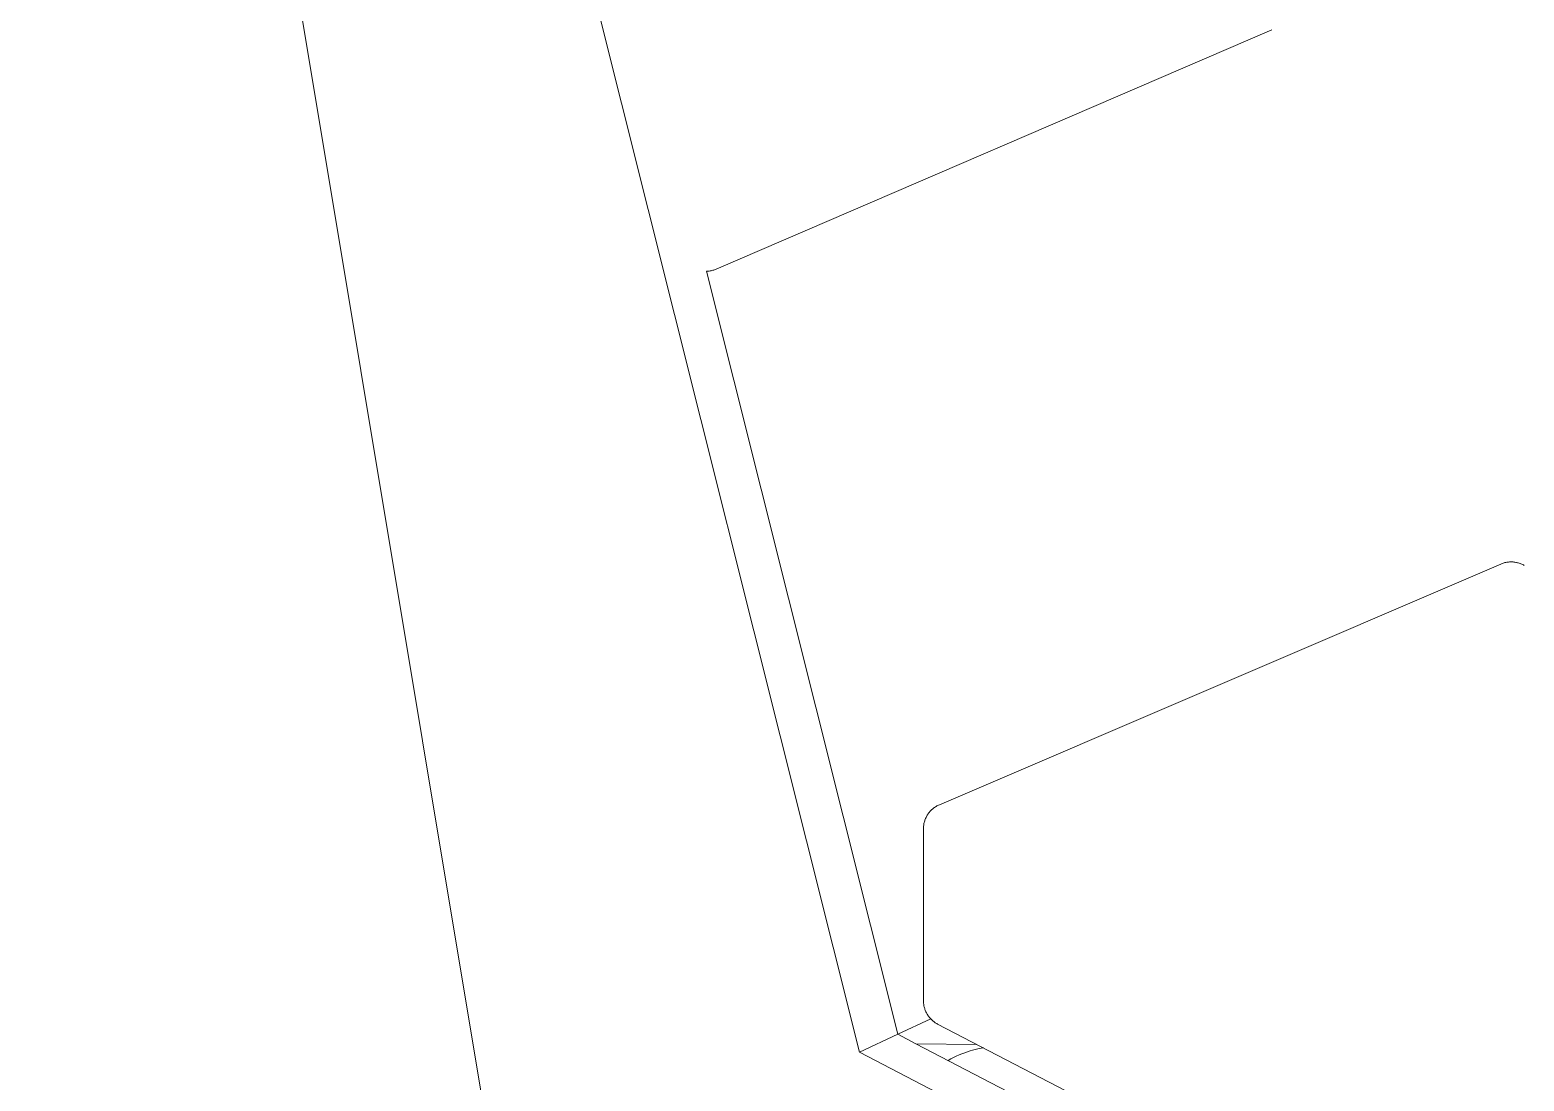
# Model space of a CAD drawing. Header units: millimetres. Extents: x -507 to 4570, y -12 to 3479.
# Drawn here: x 2808.2 to 2976.3, y 1538 to 1656.3 of the extents above; entities that cross this region are included whole.
import ezdxf

# ---------------------------------------------------------------- set-up
doc = ezdxf.new("R2010")
doc.units = ezdxf.units.MM
doc.layers.add('ZANO_R', color=7, linetype='Continuous', lineweight=0)

msp = doc.modelspace()

# ---------------------------------------------------------------- linework, layer by layer
at = {"layer": 'ZANO_R'}
for p, q in [((2901.56, 1280.96), (2808.24, 1841.79)), ((2828.55, 1832.69), (2901.56, 1541.27)), ((2947.95, 1656.31), (2885.45, 1629.39)), ((2884.35, 1629.15), (2905.86, 1543.28)), ((2884.45, 1629.15), (2884.35, 1629.15)), ((2884.55, 1629.16), (2884.45, 1629.15)), ((2884.66, 1629.17), (2884.55, 1629.16)), ((2884.76, 1629.18), (2884.66, 1629.17)), ((2884.86, 1629.2), (2884.76, 1629.18)), ((2884.96, 1629.22), (2884.86, 1629.2)), ((2885.06, 1629.25), (2884.96, 1629.22)), ((2885.16, 1629.28), (2885.06, 1629.25)), ((2885.26, 1629.31), (2885.16, 1629.28)), ((2885.35, 1629.35), (2885.26, 1629.31)), ((2885.45, 1629.39), (2885.35, 1629.35)), ((2910.54, 1569.12), (2973.68, 1596.2)), ((2973.68, 1596.2), (2973.78, 1596.24)), ((2973.78, 1596.24), (2973.87, 1596.27)), ((2973.87, 1596.27), (2973.97, 1596.3)), ((2973.97, 1596.3), (2974.07, 1596.33)), ((2974.07, 1596.33), (2974.16, 1596.36)), ((2974.16, 1596.36), (2974.26, 1596.38)), ((2974.26, 1596.38), (2974.36, 1596.4)), ((2974.36, 1596.4), (2974.46, 1596.41)), ((2974.46, 1596.41), (2974.56, 1596.42)), ((2974.56, 1596.42), (2974.66, 1596.43)), ((2974.66, 1596.43), (2974.76, 1596.44)), ((2974.76, 1596.44), (2974.87, 1596.44)), ((2974.87, 1596.44), (2974.97, 1596.44)), ((2974.97, 1596.44), (2975.07, 1596.43)), ((2975.07, 1596.43), (2975.17, 1596.42)), ((2975.17, 1596.42), (2975.27, 1596.41)), ((2975.27, 1596.41), (2975.37, 1596.39)), ((2975.37, 1596.39), (2975.47, 1596.37)), ((2975.47, 1596.37), (2975.57, 1596.35)), ((2975.57, 1596.35), (2975.66, 1596.33)), ((2975.66, 1596.33), (2975.76, 1596.3)), ((2975.76, 1596.3), (2975.86, 1596.26)), ((2975.86, 1596.26), (2975.95, 1596.23)), ((2975.95, 1596.23), (2976.04, 1596.19)), ((2976.04, 1596.19), (2976.14, 1596.15)), ((2976.14, 1596.15), (2976.23, 1596.1)), ((2976.23, 1596.1), (2976.31, 1596.05)), ((2909.3, 1568.11), (2909.36, 1568.19)), ((2909.36, 1568.19), (2909.42, 1568.27)), ((2909.42, 1568.27), (2909.48, 1568.35)), ((2909.48, 1568.35), (2909.55, 1568.42)), ((2909.55, 1568.42), (2909.62, 1568.5)), ((2909.62, 1568.5), (2909.7, 1568.57)), ((2909.7, 1568.57), (2909.77, 1568.63)), ((2909.77, 1568.63), (2909.85, 1568.7)), ((2909.85, 1568.7), (2909.93, 1568.76)), ((2909.93, 1568.76), (2910.01, 1568.82)), ((2910.01, 1568.82), (2910.1, 1568.88)), ((2910.1, 1568.88), (2910.18, 1568.93)), ((2910.18, 1568.93), (2910.27, 1568.98)), ((2910.27, 1568.98), (2910.36, 1569.03)), ((2910.36, 1569.03), (2910.45, 1569.08)), ((2910.45, 1569.08), (2910.54, 1569.12)), ((2908.75, 1566.5), (2908.76, 1566.6)), ((2908.75, 1566.39), (2908.75, 1566.5)), ((2908.76, 1566.7), (2908.78, 1566.8)), ((2908.76, 1566.6), (2908.76, 1566.7)), ((2908.78, 1566.8), (2908.79, 1566.9)), ((2908.79, 1566.9), (2908.81, 1567)), ((2908.81, 1567), (2908.83, 1567.1)), ((2908.83, 1567.1), (2908.86, 1567.2)), ((2908.86, 1567.2), (2908.89, 1567.29)), ((2908.89, 1567.29), (2908.92, 1567.39)), ((2908.92, 1567.39), (2908.96, 1567.49)), ((2908.96, 1567.49), (2909, 1567.58)), ((2909, 1567.58), (2909.04, 1567.67)), ((2909.04, 1567.67), (2909.08, 1567.76)), ((2909.08, 1567.76), (2909.13, 1567.85)), ((2909.13, 1567.85), (2909.18, 1567.94)), ((2909.18, 1567.94), (2909.24, 1568.03)), ((2909.24, 1568.03), (2909.3, 1568.11)), ((2908.75, 1547.06), (2908.75, 1566.39)), ((2908.75, 1546.96), (2908.75, 1547.06)), ((2908.76, 1546.86), (2908.75, 1546.96)), ((2908.76, 1546.76), (2908.76, 1546.86)), ((2908.78, 1546.66), (2908.76, 1546.76)), ((2908.79, 1546.56), (2908.78, 1546.66)), ((2908.81, 1546.46), (2908.79, 1546.56)), ((2908.83, 1546.37), (2908.81, 1546.46)), ((2908.86, 1546.27), (2908.83, 1546.37)), ((2908.89, 1546.17), (2908.86, 1546.27)), ((2909.57, 1545.01), (2905.86, 1543.28)), ((2908.92, 1546.08), (2908.89, 1546.17)), ((2908.95, 1545.98), (2908.92, 1546.08)), ((2908.99, 1545.89), (2908.95, 1545.98)), ((2909.03, 1545.8), (2908.99, 1545.89)), ((2909.08, 1545.71), (2909.03, 1545.8)), ((2909.13, 1545.62), (2909.08, 1545.71)), ((2909.18, 1545.53), (2909.13, 1545.62)), ((2909.23, 1545.44), (2909.18, 1545.53)), ((2909.29, 1545.36), (2909.23, 1545.44)), ((2909.35, 1545.28), (2909.29, 1545.36)), ((2909.41, 1545.2), (2909.35, 1545.28)), ((2909.47, 1545.12), (2909.41, 1545.2)), ((2909.54, 1545.05), (2909.47, 1545.12)), ((2909.61, 1544.98), (2909.54, 1545.05)), ((2909.68, 1544.91), (2909.61, 1544.98)), ((2909.76, 1544.84), (2909.68, 1544.91)), ((2909.83, 1544.77), (2909.76, 1544.84)), ((2909.91, 1544.71), (2909.83, 1544.77)), ((2909.99, 1544.65), (2909.91, 1544.71)), ((2910.08, 1544.59), (2909.99, 1544.65)), ((2910.16, 1544.54), (2910.08, 1544.59)), ((2901.56, 1541.27), (2905.86, 1543.28)), ((2905.86, 1543.28), (2907.9, 1542.22)), ((2910.25, 1544.49), (2910.16, 1544.54)), ((2910.3, 1544.46), (2910.25, 1544.49)), ((2910.35, 1544.44), (2910.3, 1544.46)), ((3135.94, 1427.14), (2910.35, 1544.44)), ((3125.92, 1424.62), (2901.56, 1541.27)), ((2907.9, 1542.22), (2914.77, 1542.13)), ((2907.9, 1542.22), (3130.22, 1426.63)), ((2913.71, 1541.32), (2913.39, 1541.21)), ((2913.99, 1541.41), (2913.71, 1541.32)), ((2914.28, 1541.49), (2913.99, 1541.41)), ((2914.57, 1541.57), (2914.28, 1541.49)), ((2914.86, 1541.64), (2914.57, 1541.57)), ((2915.02, 1541.67), (2914.86, 1541.64)), ((2915.26, 1541.72), (2915.02, 1541.67)), ((2915.5, 1541.76), (2915.26, 1541.72)), ((2911.83, 1540.51), (2911.52, 1540.34)), ((2912.14, 1540.67), (2911.83, 1540.51)), ((2912.45, 1540.82), (2912.14, 1540.67)), ((2912.76, 1540.96), (2912.45, 1540.82)), ((2913.07, 1541.09), (2912.76, 1540.96)), ((2913.39, 1541.21), (2913.07, 1541.09))]:
    msp.add_line(p, q, dxfattribs=at)

doc.saveas('drawing.dxf')
